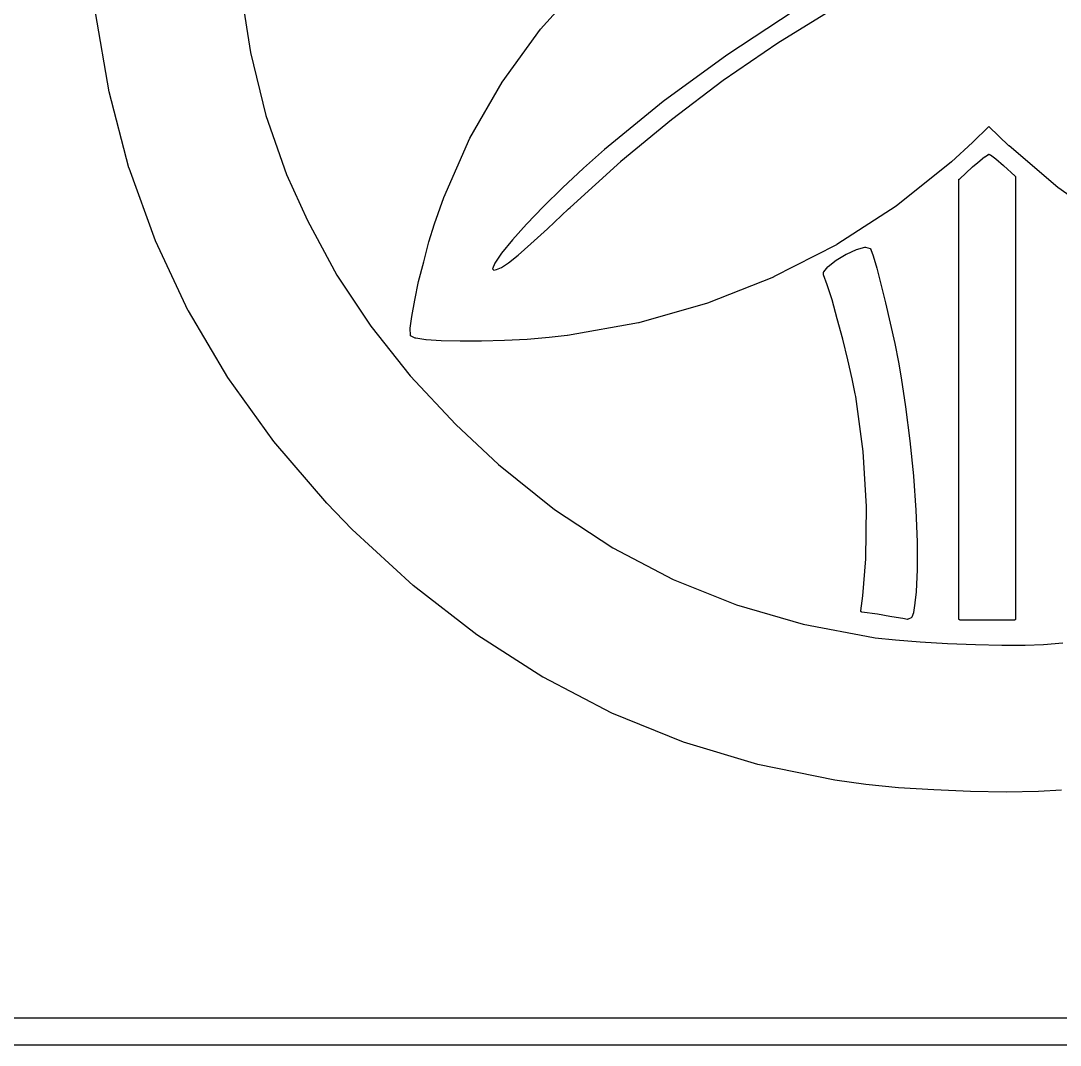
# Model space of a CAD drawing. Extents: x 99.9 to 130.1, y -164.7 to -96.1.
# Drawn here: x 110.753 to 115.312, y -105.06 to -100.569 of the extents above; entities that cross this region are included whole.
import ezdxf

# ---------------------------------------------------------------- set-up
doc = ezdxf.new("R2010")
doc.units = 0
doc.layers.add('BLACK', color=7, linetype='CONTINUOUS')

msp = doc.modelspace()

# ---------------------------------------------------------------- linework, layer by layer
at = {"layer": 'BLACK', "linetype": 'CONTINUOUS'}
for p, q in [((113.033, -100.606), (113.23, -100.386)), ((111.716, -100.42), (111.76, -100.708)), ((114.145, -100.526), (113.85, -100.719)), ((114.074, -100.666), (114.332, -100.506)), ((111.14, -100.88), (111.08, -100.532)), ((112.864, -100.838), (113.033, -100.606)), ((113.033, -100.606), (113.033, -100.606)), ((113.033, -100.606), (113.033, -100.606)), ((113.033, -100.606), (113.033, -100.606)), ((113.834, -100.829), (114.074, -100.666)), ((114.074, -100.666), (114.074, -100.666)), ((114.074, -100.666), (114.074, -100.666)), ((114.074, -100.666), (114.074, -100.666)), ((111.76, -100.708), (111.828, -100.984)), ((113.85, -100.719), (113.57, -100.923)), ((112.723, -101.084), (112.864, -100.838)), ((112.864, -100.838), (112.864, -100.838)), ((112.864, -100.838), (112.864, -100.838)), ((112.864, -100.838), (112.864, -100.838)), ((113.607, -101.001), (113.834, -100.829)), ((113.834, -100.829), (113.834, -100.829)), ((113.834, -100.829), (113.834, -100.829)), ((113.834, -100.829), (113.834, -100.829)), ((111.14, -100.881), (111.14, -100.88)), ((111.227, -101.214), (111.14, -100.881)), ((111.14, -100.881), (111.14, -100.881)), ((111.14, -100.881), (111.14, -100.881)), ((113.57, -100.923), (113.313, -101.133)), ((111.828, -100.984), (111.919, -101.243)), ((113.385, -101.185), (113.607, -101.001)), ((113.607, -101.001), (113.607, -101.001)), ((113.607, -101.001), (113.607, -101.001)), ((113.607, -101.001), (113.607, -101.001)), ((114.999, -101.033), (114.928, -101.102)), ((115.087, -101.117), (114.999, -101.033)), ((112.608, -101.344), (112.722, -101.084)), ((112.722, -101.084), (112.722, -101.084)), ((112.722, -101.084), (112.722, -101.084)), ((112.722, -101.084), (112.723, -101.084)), ((114.927, -101.102), (114.835, -101.187)), ((114.928, -101.102), (114.927, -101.102)), ((114.927, -101.102), (114.927, -101.102)), ((114.928, -101.102), (114.928, -101.102)), ((115.088, -101.117), (115.087, -101.117)), ((115.087, -101.117), (115.087, -101.117)), ((115.087, -101.117), (115.087, -101.117)), ((115.301, -101.3), (115.088, -101.117)), ((113.313, -101.133), (113.221, -101.215)), ((114.95, -101.19), (114.98, -101.165)), ((114.98, -101.165), (114.98, -101.165)), ((114.98, -101.165), (114.981, -101.165)), ((114.981, -101.165), (114.997, -101.155)), ((114.981, -101.165), (114.981, -101.165)), ((114.997, -101.155), (114.997, -101.155)), ((114.997, -101.155), (114.997, -101.155)), ((114.997, -101.155), (114.997, -101.155)), ((114.997, -101.155), (114.997, -101.155)), ((114.997, -101.155), (114.997, -101.155)), ((114.997, -101.155), (114.998, -101.155)), ((114.998, -101.155), (114.998, -101.154)), ((114.998, -101.154), (114.998, -101.154)), ((114.998, -101.154), (114.998, -101.154)), ((114.998, -101.154), (114.999, -101.154)), ((114.999, -101.154), (114.999, -101.154)), ((114.999, -101.154), (114.999, -101.154)), ((114.999, -101.154), (114.999, -101.154)), ((114.999, -101.154), (115, -101.154)), ((115, -101.154), (115, -101.154)), ((115, -101.154), (115, -101.154)), ((115, -101.154), (115, -101.154)), ((115, -101.154), (115.001, -101.155)), ((115.001, -101.155), (115.001, -101.155)), ((115.001, -101.155), (115.005, -101.157)), ((115.005, -101.157), (115.005, -101.157)), ((115.005, -101.157), (115.006, -101.157)), ((115.006, -101.157), (115.006, -101.157)), ((115.006, -101.157), (115.006, -101.157)), ((115.006, -101.157), (115.006, -101.157)), ((115.006, -101.157), (115.006, -101.157)), ((115.006, -101.157), (115.006, -101.157)), ((115.006, -101.157), (115.029, -101.174)), ((111.228, -101.214), (111.227, -101.214)), ((111.228, -101.215), (111.228, -101.214)), ((113.162, -101.388), (113.385, -101.186)), ((113.385, -101.186), (113.385, -101.185)), ((113.385, -101.186), (113.385, -101.186)), ((113.385, -101.186), (113.385, -101.186)), ((114.835, -101.187), (114.592, -101.382)), ((114.835, -101.187), (114.835, -101.187)), ((114.835, -101.187), (114.835, -101.187)), ((114.835, -101.187), (114.835, -101.187)), ((114.87, -101.263), (114.928, -101.209)), ((114.928, -101.209), (114.95, -101.19)), ((114.928, -101.209), (114.928, -101.209)), ((114.928, -101.209), (114.928, -101.209)), ((114.95, -101.19), (114.95, -101.19)), ((114.95, -101.19), (114.95, -101.19)), ((114.95, -101.19), (114.95, -101.19)), ((115.029, -101.174), (115.029, -101.174)), ((115.029, -101.174), (115.029, -101.174)), ((115.029, -101.174), (115.03, -101.174)), ((115.03, -101.174), (115.063, -101.203)), ((115.063, -101.203), (115.063, -101.203)), ((115.063, -101.203), (115.063, -101.203)), ((115.063, -101.203), (115.063, -101.203)), ((115.063, -101.203), (115.114, -101.25)), ((111.343, -101.534), (111.228, -101.215)), ((111.228, -101.215), (111.228, -101.215)), ((111.919, -101.243), (112.01, -101.445)), ((113.221, -101.215), (113.129, -101.301)), ((115.114, -101.25), (115.115, -101.25)), ((115.115, -101.25), (115.115, -101.25)), ((115.115, -101.25), (115.115, -101.25)), ((115.115, -101.25), (115.115, -101.25)), ((115.115, -101.25), (115.115, -101.251)), ((115.115, -101.251), (115.115, -101.251)), ((115.115, -101.251), (115.115, -101.251)), ((115.115, -101.251), (115.115, -101.251)), ((115.115, -101.251), (115.116, -101.252)), ((115.116, -101.252), (115.116, -101.252)), ((115.116, -101.252), (115.116, -101.252)), ((115.116, -101.252), (115.116, -101.252)), ((115.116, -101.252), (115.116, -101.253)), ((115.116, -101.253), (115.116, -101.253)), ((115.116, -101.253), (115.116, -101.253)), ((115.116, -101.253), (115.116, -101.253)), ((115.116, -101.253), (115.116, -101.253)), ((115.116, -101.253), (115.116, -101.254)), ((115.116, -101.254), (115.116, -101.254)), ((115.116, -101.254), (115.116, -103.191)), ((113.129, -101.301), (113.045, -101.383)), ((114.868, -101.265), (114.868, -101.264)), ((114.868, -101.264), (114.868, -101.264)), ((114.868, -101.264), (114.868, -101.264)), ((114.868, -101.264), (114.869, -101.264)), ((114.868, -101.266), (114.868, -101.265)), ((114.868, -101.265), (114.868, -101.265)), ((114.868, -101.265), (114.868, -101.265)), ((114.868, -101.265), (114.868, -101.265)), ((114.868, -103.191), (114.868, -101.266)), ((114.868, -101.266), (114.868, -101.266)), ((114.868, -101.266), (114.868, -101.266)), ((114.868, -101.266), (114.868, -101.266)), ((114.869, -101.264), (114.869, -101.263)), ((114.869, -101.263), (114.869, -101.263)), ((114.869, -101.263), (114.869, -101.263)), ((114.869, -101.263), (114.87, -101.263)), ((114.869, -101.264), (114.869, -101.264)), ((114.87, -101.263), (114.87, -101.263)), ((114.87, -101.263), (114.87, -101.263)), ((115.302, -101.3), (115.301, -101.3)), ((115.536, -101.466), (115.302, -101.3)), ((115.302, -101.3), (115.302, -101.3)), ((115.302, -101.3), (115.302, -101.3)), ((112.567, -101.459), (112.608, -101.344)), ((112.608, -101.344), (112.608, -101.344)), ((112.608, -101.344), (112.608, -101.344)), ((112.608, -101.344), (112.608, -101.344)), ((113.045, -101.383), (112.971, -101.46)), ((113.063, -101.481), (113.155, -101.394)), ((113.155, -101.394), (113.162, -101.388)), ((113.155, -101.394), (113.155, -101.394)), ((113.155, -101.394), (113.155, -101.394)), ((113.162, -101.388), (113.162, -101.388)), ((113.162, -101.388), (113.162, -101.388)), ((113.162, -101.388), (113.162, -101.388)), ((114.592, -101.382), (114.332, -101.55)), ((114.592, -101.382), (114.592, -101.382)), ((114.592, -101.382), (114.592, -101.382)), ((114.592, -101.382), (114.592, -101.382)), ((112.01, -101.445), (112.139, -101.684)), ((112.543, -101.538), (112.567, -101.459)), ((112.567, -101.459), (112.567, -101.459)), ((112.567, -101.459), (112.567, -101.459)), ((112.567, -101.459), (112.567, -101.459)), ((112.971, -101.46), (112.909, -101.529)), ((112.99, -101.547), (113.063, -101.481)), ((113.063, -101.481), (113.063, -101.481)), ((112.909, -101.529), (112.862, -101.587)), ((111.487, -101.84), (111.343, -101.534)), ((111.343, -101.534), (111.343, -101.534)), ((111.343, -101.534), (111.343, -101.534)), ((111.343, -101.534), (111.343, -101.534)), ((112.52, -101.625), (112.543, -101.538)), ((112.543, -101.538), (112.543, -101.538)), ((112.543, -101.538), (112.543, -101.538)), ((112.543, -101.538), (112.543, -101.538)), ((112.934, -101.596), (112.99, -101.547)), ((114.331, -101.551), (114.055, -101.692)), ((114.332, -101.55), (114.331, -101.551)), ((114.331, -101.551), (114.331, -101.551)), ((114.332, -101.55), (114.332, -101.55)), ((114.374, -101.592), (114.418, -101.572)), ((114.418, -101.572), (114.419, -101.571)), ((114.418, -101.572), (114.418, -101.572)), ((114.418, -101.572), (114.418, -101.572)), ((114.419, -101.571), (114.455, -101.562)), ((114.455, -101.562), (114.455, -101.562)), ((114.455, -101.562), (114.455, -101.562)), ((114.455, -101.562), (114.456, -101.562)), ((114.456, -101.562), (114.456, -101.561)), ((114.456, -101.561), (114.456, -101.562)), ((114.456, -101.562), (114.457, -101.561)), ((114.456, -101.562), (114.456, -101.562)), ((114.457, -101.561), (114.457, -101.562)), ((114.457, -101.562), (114.457, -101.562)), ((114.457, -101.562), (114.457, -101.562)), ((114.457, -101.562), (114.458, -101.562)), ((114.458, -101.562), (114.478, -101.567)), ((114.478, -101.567), (114.478, -101.567)), ((114.478, -101.567), (114.478, -101.567)), ((114.478, -101.567), (114.478, -101.567)), ((114.478, -101.567), (114.479, -101.567)), ((114.479, -101.567), (114.479, -101.568)), ((114.479, -101.568), (114.479, -101.568)), ((114.479, -101.568), (114.479, -101.568)), ((114.479, -101.568), (114.479, -101.568)), ((114.479, -101.568), (114.479, -101.568)), ((114.479, -101.568), (114.48, -101.569)), ((114.48, -101.569), (114.48, -101.569)), ((114.48, -101.569), (114.48, -101.569)), ((114.48, -101.569), (114.48, -101.569)), ((114.48, -101.569), (114.481, -101.569)), ((114.481, -101.569), (114.481, -101.571)), ((114.481, -101.571), (114.481, -101.571)), ((114.481, -101.571), (114.481, -101.571)), ((114.481, -101.571), (114.482, -101.571)), ((114.482, -101.571), (114.492, -101.6)), ((112.862, -101.587), (112.832, -101.631)), ((112.892, -101.63), (112.934, -101.596)), ((114.294, -101.646), (114.329, -101.619)), ((114.329, -101.618), (114.373, -101.592)), ((114.329, -101.619), (114.329, -101.618)), ((114.329, -101.618), (114.329, -101.618)), ((114.329, -101.618), (114.329, -101.618)), ((114.373, -101.592), (114.373, -101.592)), ((114.373, -101.592), (114.373, -101.592)), ((114.373, -101.592), (114.374, -101.592)), ((114.492, -101.6), (114.492, -101.6)), ((114.492, -101.6), (114.492, -101.6)), ((114.492, -101.6), (114.492, -101.6)), ((114.492, -101.6), (114.507, -101.653)), ((112.498, -101.712), (112.52, -101.625)), ((112.52, -101.625), (112.52, -101.625)), ((112.52, -101.625), (112.52, -101.625)), ((112.52, -101.625), (112.52, -101.625)), ((112.832, -101.631), (112.822, -101.656)), ((112.822, -101.656), (112.828, -101.662)), ((112.828, -101.662), (112.839, -101.66)), ((112.839, -101.66), (112.862, -101.65)), ((112.862, -101.65), (112.892, -101.63)), ((114.275, -101.67), (114.293, -101.647)), ((114.275, -101.671), (114.275, -101.67)), ((114.275, -101.67), (114.275, -101.67)), ((114.275, -101.67), (114.275, -101.67)), ((114.275, -101.67), (114.275, -101.67)), ((114.293, -101.647), (114.293, -101.646)), ((114.293, -101.646), (114.293, -101.646)), ((114.293, -101.646), (114.293, -101.646)), ((114.293, -101.646), (114.293, -101.646)), ((114.293, -101.646), (114.294, -101.646)), ((114.294, -101.646), (114.294, -101.646)), ((114.294, -101.646), (114.294, -101.646)), ((114.507, -101.653), (114.507, -101.653)), ((114.507, -101.653), (114.507, -101.653)), ((114.507, -101.653), (114.507, -101.653)), ((114.507, -101.653), (114.525, -101.723)), ((112.139, -101.684), (112.288, -101.908)), ((112.481, -101.794), (112.498, -101.712)), ((112.498, -101.712), (112.498, -101.712)), ((112.498, -101.712), (112.498, -101.712)), ((112.498, -101.712), (112.498, -101.712)), ((114.055, -101.693), (113.765, -101.807)), ((114.055, -101.692), (114.055, -101.692)), ((114.055, -101.692), (114.055, -101.693)), ((114.055, -101.693), (114.055, -101.693)), ((114.274, -101.672), (114.274, -101.671)), ((114.274, -101.671), (114.275, -101.671)), ((114.274, -101.673), (114.274, -101.672)), ((114.274, -101.672), (114.274, -101.672)), ((114.274, -101.672), (114.274, -101.672)), ((114.274, -101.672), (114.274, -101.672)), ((114.274, -101.681), (114.274, -101.673)), ((114.274, -101.673), (114.274, -101.673)), ((114.274, -101.673), (114.274, -101.673)), ((114.274, -101.673), (114.274, -101.673)), ((114.274, -101.682), (114.274, -101.681)), ((114.274, -101.683), (114.274, -101.682)), ((114.274, -101.682), (114.274, -101.682)), ((114.274, -101.682), (114.274, -101.682)), ((114.274, -101.682), (114.274, -101.682)), ((114.29, -101.726), (114.274, -101.683)), ((114.274, -101.683), (114.274, -101.683)), ((114.274, -101.683), (114.274, -101.683)), ((114.275, -101.671), (114.275, -101.671)), ((114.275, -101.671), (114.275, -101.671)), ((114.311, -101.793), (114.29, -101.726)), ((114.525, -101.723), (114.525, -101.724)), ((114.525, -101.724), (114.525, -101.724)), ((114.525, -101.724), (114.546, -101.806)), ((112.468, -101.865), (112.481, -101.794)), ((112.481, -101.794), (112.481, -101.794)), ((112.481, -101.794), (112.481, -101.794)), ((112.481, -101.794), (112.481, -101.794)), ((113.765, -101.807), (113.463, -101.893)), ((113.765, -101.807), (113.765, -101.807)), ((113.765, -101.807), (113.765, -101.807)), ((113.765, -101.807), (113.765, -101.807)), ((114.334, -101.875), (114.311, -101.793)), ((114.546, -101.806), (114.546, -101.806)), ((114.546, -101.806), (114.546, -101.806)), ((114.546, -101.806), (114.566, -101.895)), ((111.488, -101.84), (111.487, -101.84)), ((111.661, -102.133), (111.488, -101.84)), ((111.488, -101.84), (111.488, -101.84)), ((111.488, -101.84), (111.488, -101.84)), ((112.461, -101.917), (112.468, -101.865)), ((112.468, -101.865), (112.468, -101.865)), ((112.468, -101.865), (112.468, -101.865)), ((112.468, -101.865), (112.468, -101.865)), ((113.462, -101.893), (113.151, -101.949)), ((113.463, -101.893), (113.462, -101.893)), ((113.463, -101.893), (113.463, -101.893)), ((113.463, -101.893), (113.463, -101.893)), ((114.358, -101.965), (114.334, -101.875)), ((114.566, -101.895), (114.566, -101.895)), ((114.566, -101.895), (114.566, -101.895)), ((114.566, -101.895), (114.586, -101.983)), ((112.288, -101.908), (112.461, -102.125)), ((112.461, -101.918), (112.461, -101.917)), ((112.462, -101.947), (112.461, -101.918)), ((112.461, -101.918), (112.461, -101.918)), ((112.461, -101.918), (112.461, -101.918)), ((112.462, -101.948), (112.462, -101.947)), ((112.462, -101.947), (112.462, -101.947)), ((112.462, -101.947), (112.462, -101.947)), ((112.462, -101.949), (112.462, -101.948)), ((112.462, -101.948), (112.462, -101.948)), ((112.462, -101.948), (112.462, -101.948)), ((112.462, -101.948), (112.462, -101.948)), ((112.462, -101.948), (112.462, -101.948)), ((112.462, -101.95), (112.462, -101.949)), ((112.462, -101.949), (112.462, -101.949)), ((112.463, -101.95), (112.462, -101.95)), ((112.462, -101.95), (112.462, -101.95)), ((112.462, -101.95), (112.462, -101.95)), ((112.463, -101.951), (112.463, -101.95)), ((112.463, -101.95), (112.463, -101.95)), ((112.463, -101.95), (112.463, -101.95)), ((112.463, -101.95), (112.463, -101.95)), ((112.464, -101.951), (112.463, -101.951)), ((112.464, -101.952), (112.464, -101.951)), ((112.464, -101.951), (112.464, -101.951)), ((112.464, -101.951), (112.464, -101.951)), ((112.464, -101.951), (112.464, -101.951)), ((112.465, -101.952), (112.464, -101.952)), ((112.483, -101.961), (112.465, -101.952)), ((112.484, -101.961), (112.483, -101.961)), ((112.485, -101.961), (112.484, -101.961)), ((112.484, -101.961), (112.484, -101.961)), ((112.484, -101.961), (112.484, -101.961)), ((112.484, -101.961), (112.484, -101.961)), ((112.53, -101.968), (112.485, -101.961)), ((112.485, -101.961), (112.485, -101.961)), ((112.485, -101.961), (112.485, -101.961)), ((112.531, -101.968), (112.53, -101.968)), ((112.53, -101.968), (112.53, -101.968)), ((112.597, -101.972), (112.531, -101.968)), ((112.531, -101.968), (112.531, -101.968)), ((112.68, -101.974), (112.597, -101.972)), ((112.597, -101.972), (112.597, -101.972)), ((112.597, -101.972), (112.597, -101.972)), ((112.597, -101.972), (112.597, -101.972)), ((112.774, -101.973), (112.68, -101.974)), ((112.68, -101.974), (112.68, -101.974)), ((112.68, -101.974), (112.68, -101.974)), ((112.68, -101.974), (112.68, -101.974)), ((112.874, -101.971), (112.774, -101.973)), ((112.774, -101.973), (112.774, -101.973)), ((112.774, -101.973), (112.774, -101.973)), ((112.774, -101.973), (112.774, -101.973)), ((112.974, -101.966), (112.874, -101.971)), ((112.874, -101.971), (112.874, -101.971)), ((112.874, -101.971), (112.874, -101.971)), ((112.874, -101.971), (112.874, -101.971)), ((113.07, -101.958), (112.974, -101.966)), ((112.974, -101.966), (112.974, -101.966)), ((112.974, -101.966), (112.974, -101.966)), ((112.974, -101.966), (112.974, -101.966)), ((113.15, -101.949), (113.07, -101.958)), ((113.07, -101.958), (113.07, -101.958)), ((113.07, -101.958), (113.07, -101.958)), ((113.07, -101.958), (113.07, -101.958)), ((113.151, -101.949), (113.15, -101.949)), ((113.15, -101.949), (113.15, -101.949)), ((113.151, -101.949), (113.151, -101.949)), ((114.38, -102.055), (114.358, -101.965)), ((114.586, -101.983), (114.586, -101.983)), ((114.586, -101.983), (114.602, -102.065)), ((114.399, -102.138), (114.38, -102.055)), ((114.602, -102.065), (114.602, -102.065)), ((114.602, -102.065), (114.602, -102.065)), ((114.602, -102.065), (114.602, -102.065)), ((114.602, -102.065), (114.615, -102.134)), ((112.461, -102.125), (112.661, -102.339)), ((111.863, -102.414), (111.661, -102.133)), ((111.661, -102.133), (111.661, -102.133)), ((111.661, -102.133), (111.661, -102.133)), ((111.661, -102.133), (111.661, -102.133)), ((114.413, -102.205), (114.399, -102.138)), ((114.615, -102.134), (114.615, -102.134)), ((114.615, -102.134), (114.615, -102.134)), ((114.615, -102.134), (114.615, -102.134)), ((114.615, -102.134), (114.634, -102.261)), ((114.415, -102.216), (114.413, -102.205)), ((114.448, -102.457), (114.415, -102.216)), ((114.634, -102.261), (114.634, -102.261)), ((114.634, -102.261), (114.634, -102.261)), ((114.634, -102.261), (114.634, -102.261)), ((114.634, -102.261), (114.653, -102.411)), ((112.661, -102.339), (112.848, -102.514)), ((112.095, -102.683), (111.863, -102.414)), ((111.863, -102.414), (111.863, -102.414)), ((111.863, -102.414), (111.863, -102.414)), ((111.863, -102.414), (111.863, -102.414)), ((114.653, -102.411), (114.653, -102.411)), ((114.653, -102.411), (114.653, -102.411)), ((114.653, -102.411), (114.653, -102.411)), ((114.653, -102.411), (114.668, -102.564)), ((114.463, -102.698), (114.448, -102.457)), ((112.848, -102.514), (113.094, -102.712)), ((114.668, -102.564), (114.668, -102.564)), ((114.668, -102.564), (114.668, -102.564)), ((114.668, -102.564), (114.668, -102.565)), ((114.668, -102.565), (114.678, -102.714)), ((112.207, -102.799), (112.095, -102.683)), ((112.095, -102.683), (112.095, -102.683)), ((112.095, -102.683), (112.095, -102.683)), ((112.095, -102.683), (112.095, -102.683)), ((113.094, -102.712), (113.349, -102.879)), ((114.46, -102.928), (114.463, -102.698)), ((114.678, -102.714), (114.678, -102.714)), ((114.678, -102.714), (114.678, -102.714)), ((114.678, -102.714), (114.678, -102.714)), ((114.678, -102.714), (114.684, -102.853)), ((112.474, -103.045), (112.207, -102.799)), ((112.207, -102.799), (112.207, -102.799)), ((112.207, -102.799), (112.207, -102.799)), ((112.207, -102.799), (112.207, -102.799)), ((114.684, -102.853), (114.684, -102.853)), ((114.684, -102.853), (114.684, -102.853)), ((114.684, -102.853), (114.684, -102.853)), ((114.684, -102.853), (114.685, -102.975)), ((113.349, -102.879), (113.614, -103.018)), ((114.446, -103.09), (114.46, -102.928)), ((114.685, -102.975), (114.68, -103.072)), ((114.685, -102.975), (114.685, -102.975)), ((114.685, -102.975), (114.685, -102.975)), ((114.685, -102.975), (114.685, -102.975)), ((113.614, -103.018), (113.892, -103.13)), ((112.753, -103.261), (112.474, -103.045)), ((112.474, -103.045), (112.474, -103.045)), ((112.474, -103.045), (112.474, -103.045)), ((112.474, -103.045), (112.474, -103.045)), ((114.68, -103.072), (114.675, -103.121)), ((114.68, -103.072), (114.68, -103.072)), ((114.68, -103.072), (114.68, -103.072)), ((114.68, -103.072), (114.68, -103.072)), ((114.438, -103.155), (114.446, -103.09)), ((114.675, -103.122), (114.669, -103.163)), ((114.675, -103.121), (114.675, -103.122)), ((114.675, -103.122), (114.675, -103.122)), ((114.675, -103.122), (114.675, -103.122)), ((113.892, -103.13), (114.185, -103.214)), ((114.438, -103.156), (114.438, -103.155)), ((114.438, -103.157), (114.438, -103.156)), ((114.438, -103.156), (114.438, -103.156)), ((114.438, -103.156), (114.438, -103.156)), ((114.438, -103.156), (114.438, -103.156)), ((114.438, -103.158), (114.438, -103.157)), ((114.438, -103.157), (114.438, -103.157)), ((114.438, -103.157), (114.438, -103.157)), ((114.438, -103.157), (114.438, -103.157)), ((114.439, -103.159), (114.438, -103.158)), ((114.438, -103.158), (114.438, -103.158)), ((114.438, -103.158), (114.438, -103.158)), ((114.438, -103.158), (114.438, -103.158)), ((114.439, -103.16), (114.439, -103.159)), ((114.439, -103.159), (114.439, -103.159)), ((114.439, -103.159), (114.439, -103.159)), ((114.439, -103.159), (114.439, -103.159)), ((114.439, -103.159), (114.439, -103.159)), ((114.44, -103.16), (114.439, -103.16)), ((114.441, -103.161), (114.44, -103.16)), ((114.44, -103.16), (114.44, -103.16)), ((114.44, -103.16), (114.44, -103.16)), ((114.44, -103.16), (114.44, -103.16)), ((114.44, -103.16), (114.44, -103.16)), ((114.44, -103.16), (114.44, -103.16)), ((114.442, -103.161), (114.441, -103.161)), ((114.441, -103.161), (114.441, -103.161)), ((114.441, -103.161), (114.441, -103.161)), ((114.441, -103.161), (114.441, -103.161)), ((114.51, -103.171), (114.442, -103.161)), ((114.442, -103.161), (114.442, -103.161)), ((114.442, -103.161), (114.442, -103.161)), ((114.564, -103.18), (114.51, -103.171)), ((114.51, -103.171), (114.51, -103.171)), ((114.669, -103.164), (114.661, -103.184)), ((114.669, -103.163), (114.669, -103.163)), ((114.669, -103.163), (114.669, -103.163)), ((114.669, -103.163), (114.669, -103.163)), ((114.669, -103.163), (114.669, -103.163)), ((114.669, -103.163), (114.669, -103.164)), ((114.669, -103.164), (114.669, -103.164)), ((114.669, -103.164), (114.669, -103.164)), ((114.185, -103.214), (114.493, -103.272)), ((114.612, -103.188), (114.564, -103.18)), ((114.621, -103.19), (114.612, -103.188)), ((114.642, -103.193), (114.621, -103.19)), ((114.621, -103.19), (114.621, -103.19)), ((114.621, -103.19), (114.621, -103.19)), ((114.621, -103.19), (114.621, -103.19)), ((114.643, -103.193), (114.642, -103.193)), ((114.644, -103.193), (114.643, -103.193)), ((114.643, -103.193), (114.643, -103.193)), ((114.643, -103.193), (114.643, -103.193)), ((114.643, -103.193), (114.643, -103.193)), ((114.645, -103.192), (114.644, -103.192)), ((114.644, -103.192), (114.644, -103.192)), ((114.644, -103.192), (114.644, -103.192)), ((114.644, -103.192), (114.644, -103.193)), ((114.644, -103.193), (114.644, -103.193)), ((114.658, -103.187), (114.645, -103.192)), ((114.645, -103.192), (114.645, -103.192)), ((114.659, -103.186), (114.658, -103.187)), ((114.66, -103.186), (114.659, -103.186)), ((114.659, -103.186), (114.659, -103.186)), ((114.659, -103.186), (114.659, -103.186)), ((114.659, -103.186), (114.659, -103.186)), ((114.659, -103.186), (114.659, -103.186)), ((114.661, -103.184), (114.66, -103.185)), ((114.66, -103.185), (114.66, -103.185)), ((114.66, -103.185), (114.66, -103.185)), ((114.66, -103.185), (114.66, -103.185)), ((114.66, -103.185), (114.66, -103.186)), ((114.66, -103.186), (114.66, -103.186)), ((114.66, -103.186), (114.66, -103.186)), ((114.661, -103.184), (114.661, -103.184)), ((114.661, -103.184), (114.661, -103.184)), ((114.868, -103.192), (114.868, -103.191)), ((114.868, -103.191), (114.868, -103.191)), ((114.868, -103.193), (114.868, -103.192)), ((114.868, -103.192), (114.868, -103.192)), ((114.868, -103.192), (114.868, -103.192)), ((114.868, -103.192), (114.868, -103.192)), ((114.869, -103.193), (114.868, -103.193)), ((114.868, -103.193), (114.868, -103.193)), ((114.868, -103.193), (114.868, -103.193)), ((114.869, -103.194), (114.869, -103.193)), ((114.87, -103.195), (114.869, -103.194)), ((114.869, -103.194), (114.869, -103.194)), ((114.869, -103.194), (114.869, -103.194)), ((114.869, -103.194), (114.869, -103.194)), ((114.869, -103.194), (114.869, -103.194)), ((114.869, -103.194), (114.869, -103.194)), ((114.869, -103.194), (114.869, -103.194)), ((114.871, -103.195), (114.87, -103.195)), ((114.87, -103.195), (114.87, -103.195)), ((114.87, -103.195), (114.87, -103.195)), ((114.87, -103.195), (114.87, -103.195)), ((114.871, -103.196), (114.871, -103.195)), ((114.871, -103.195), (114.871, -103.195)), ((114.871, -103.195), (114.871, -103.195)), ((114.871, -103.195), (114.871, -103.195)), ((114.872, -103.196), (114.871, -103.196)), ((114.872, -103.196), (114.872, -103.196)), ((114.872, -103.196), (114.872, -103.196)), ((114.872, -103.196), (114.872, -103.196)), ((114.873, -103.196), (114.872, -103.196)), ((115.111, -103.196), (114.873, -103.196)), ((115.112, -103.196), (115.111, -103.196)), ((115.113, -103.196), (115.112, -103.196)), ((115.112, -103.196), (115.112, -103.196)), ((115.112, -103.196), (115.112, -103.196)), ((115.112, -103.196), (115.112, -103.196)), ((115.114, -103.195), (115.113, -103.195)), ((115.113, -103.195), (115.113, -103.195)), ((115.113, -103.195), (115.113, -103.196)), ((115.113, -103.196), (115.113, -103.196)), ((115.113, -103.196), (115.113, -103.196)), ((115.115, -103.194), (115.114, -103.195)), ((115.114, -103.195), (115.114, -103.195)), ((115.114, -103.195), (115.114, -103.195)), ((115.114, -103.195), (115.114, -103.195)), ((115.116, -103.193), (115.115, -103.193)), ((115.115, -103.193), (115.115, -103.194)), ((115.115, -103.194), (115.115, -103.194)), ((115.115, -103.194), (115.115, -103.194)), ((115.115, -103.194), (115.115, -103.194)), ((115.115, -103.194), (115.115, -103.194)), ((115.115, -103.194), (115.115, -103.194)), ((115.115, -103.194), (115.115, -103.194)), ((115.116, -103.191), (115.116, -103.191)), ((115.116, -103.191), (115.116, -103.192)), ((115.116, -103.192), (115.116, -103.192)), ((115.116, -103.192), (115.116, -103.192)), ((115.116, -103.192), (115.116, -103.192)), ((115.116, -103.192), (115.116, -103.193)), ((115.116, -103.193), (115.116, -103.193)), ((115.116, -103.193), (115.116, -103.193)), ((113.043, -103.447), (112.753, -103.261)), ((112.753, -103.261), (112.753, -103.261)), ((112.753, -103.261), (112.753, -103.261)), ((112.753, -103.261), (112.753, -103.261)), ((114.493, -103.272), (114.501, -103.274)), ((114.501, -103.274), (114.589, -103.283)), ((114.589, -103.283), (114.698, -103.292)), ((114.698, -103.292), (114.817, -103.299)), ((114.817, -103.299), (114.94, -103.304)), ((114.94, -103.304), (115.056, -103.306)), ((115.056, -103.306), (115.159, -103.306)), ((115.159, -103.306), (115.238, -103.303)), ((115.238, -103.303), (115.323, -103.296)), ((113.044, -103.447), (113.043, -103.447)), ((113.346, -103.604), (113.044, -103.447)), ((113.044, -103.447), (113.044, -103.447)), ((113.044, -103.447), (113.044, -103.447)), ((113.66, -103.732), (113.346, -103.604)), ((113.346, -103.604), (113.346, -103.604)), ((113.346, -103.604), (113.346, -103.604)), ((113.346, -103.604), (113.346, -103.604)), ((113.985, -103.83), (113.66, -103.732)), ((113.66, -103.732), (113.66, -103.732)), ((113.66, -103.732), (113.66, -103.732)), ((113.66, -103.732), (113.66, -103.732)), ((113.986, -103.83), (113.985, -103.83)), ((113.985, -103.83), (113.985, -103.83)), ((114.323, -103.898), (113.986, -103.83)), ((113.986, -103.83), (113.986, -103.83)), ((114.46, -103.917), (114.323, -103.898)), ((114.323, -103.898), (114.323, -103.898)), ((114.323, -103.898), (114.323, -103.898)), ((114.323, -103.898), (114.323, -103.898)), ((114.602, -103.931), (114.46, -103.917)), ((114.46, -103.917), (114.46, -103.917)), ((114.46, -103.917), (114.46, -103.917)), ((114.46, -103.917), (114.46, -103.917)), ((114.758, -103.941), (114.602, -103.931)), ((114.602, -103.931), (114.602, -103.931)), ((114.602, -103.931), (114.602, -103.931)), ((114.602, -103.931), (114.602, -103.931)), ((114.919, -103.948), (114.758, -103.941)), ((114.758, -103.941), (114.758, -103.941)), ((114.758, -103.941), (114.758, -103.941)), ((114.758, -103.941), (114.758, -103.941)), ((115.075, -103.95), (114.919, -103.948)), ((114.919, -103.948), (114.919, -103.948)), ((114.919, -103.948), (114.919, -103.948)), ((114.919, -103.948), (114.919, -103.948)), ((115.217, -103.948), (115.075, -103.95)), ((115.318, -103.942), (115.217, -103.948)), ((115.217, -103.948), (115.217, -103.948)), ((115.217, -103.948), (115.217, -103.948)), ((115.217, -103.948), (115.217, -103.948)), ((115.075, -103.95), (115.075, -103.95)), ((115.075, -103.95), (115.075, -103.95)), ((115.075, -103.95), (115.075, -103.95)), ((99.9971, -104.94), (130.003, -104.94)), ((130.003, -105.06), (99.9971, -105.06))]:
    msp.add_line(p, q, dxfattribs=at)

doc.saveas('drawing.dxf')
